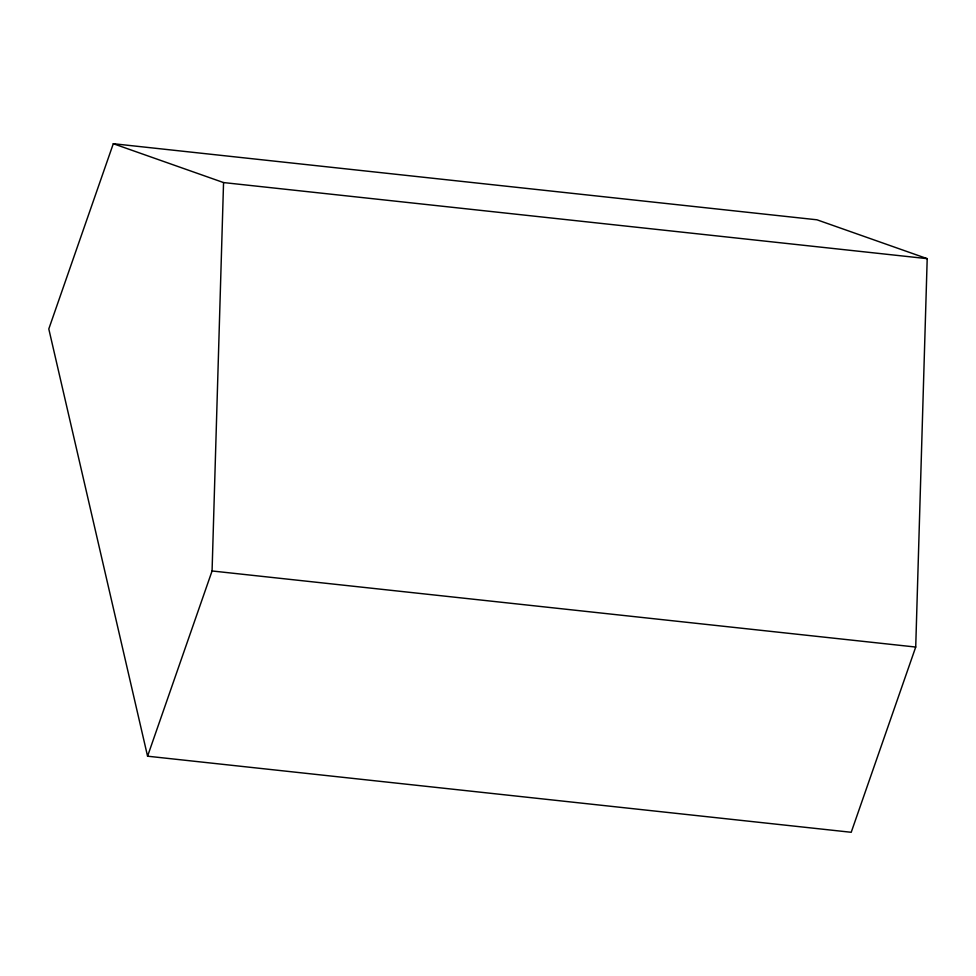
<?xml version="1.0" encoding="UTF-8"?>
<svg xmlns="http://www.w3.org/2000/svg" width="976" height="976" viewBox="0 0 976 976"><rect width="100%" height="100%" fill="white"/><g stroke="black" fill="none" stroke-linecap="round" stroke-linejoin="round"><path stroke-width="1.46" d="M147.571 756.205L212.073 570.972L223.553 182.573L113.301 143.716L48.8 328.949L147.571 756.205L851.218 832.284L915.72 647.051L927.2 258.652L816.949 219.795L113.301 143.716M223.553 182.573L927.2 258.652M212.073 570.972L915.72 647.051"/></g></svg>
